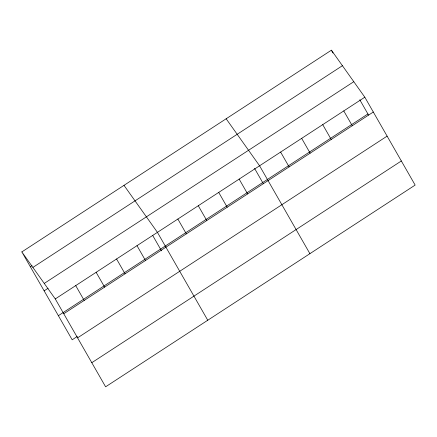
<?xml version="1.0" encoding="UTF-8"?>
<svg xmlns="http://www.w3.org/2000/svg" width="437" height="437" viewBox="0 0 437 437"><rect width="100%" height="100%" fill="white"/><g stroke="black" fill="none" stroke-linecap="round" stroke-linejoin="round"><path stroke-width="0.66" d="M21.85 251.914L331.393 50.189L364.819 97.205L415.15 185.086L105.607 386.811L55.275 298.93L21.85 251.914L72.181 339.795L77.289 336.468M30.339 266.734L32.038 265.625M32.879 267.428L342.422 65.703M44.246 283.416L353.79 81.692M44.142 290.845L48.119 288.256M55.275 298.93L364.819 97.205M58.372 315.683L367.916 113.959M63.764 313.75L373.307 112.025M77.573 337.856L387.116 136.131M91.797 362.699L401.341 160.974M226.148 118.777L259.578 165.792L309.904 253.673M123.999 185.348L157.429 232.358L207.755 320.239M331.393 50.189L333.027 53.041M359.788 99.767L368.571 115.111M343.772 110.922L352.26 125.741M322.724 124.638L331.208 139.458M301.672 138.354L310.161 153.174M280.625 152.071L289.114 166.89M254.542 168.354L263.325 183.698M239.148 179.104L247.632 193.924M218.719 192.417L227.202 207.236M198.289 205.734L206.772 220.554M177.859 219.046L186.342 233.866M152.732 235.516L161.504 250.838M137 245.676L145.483 260.49M116.57 258.988L125.053 273.808M96.14 272.3L104.623 287.12M75.71 285.612L84.194 300.432"/></g></svg>
